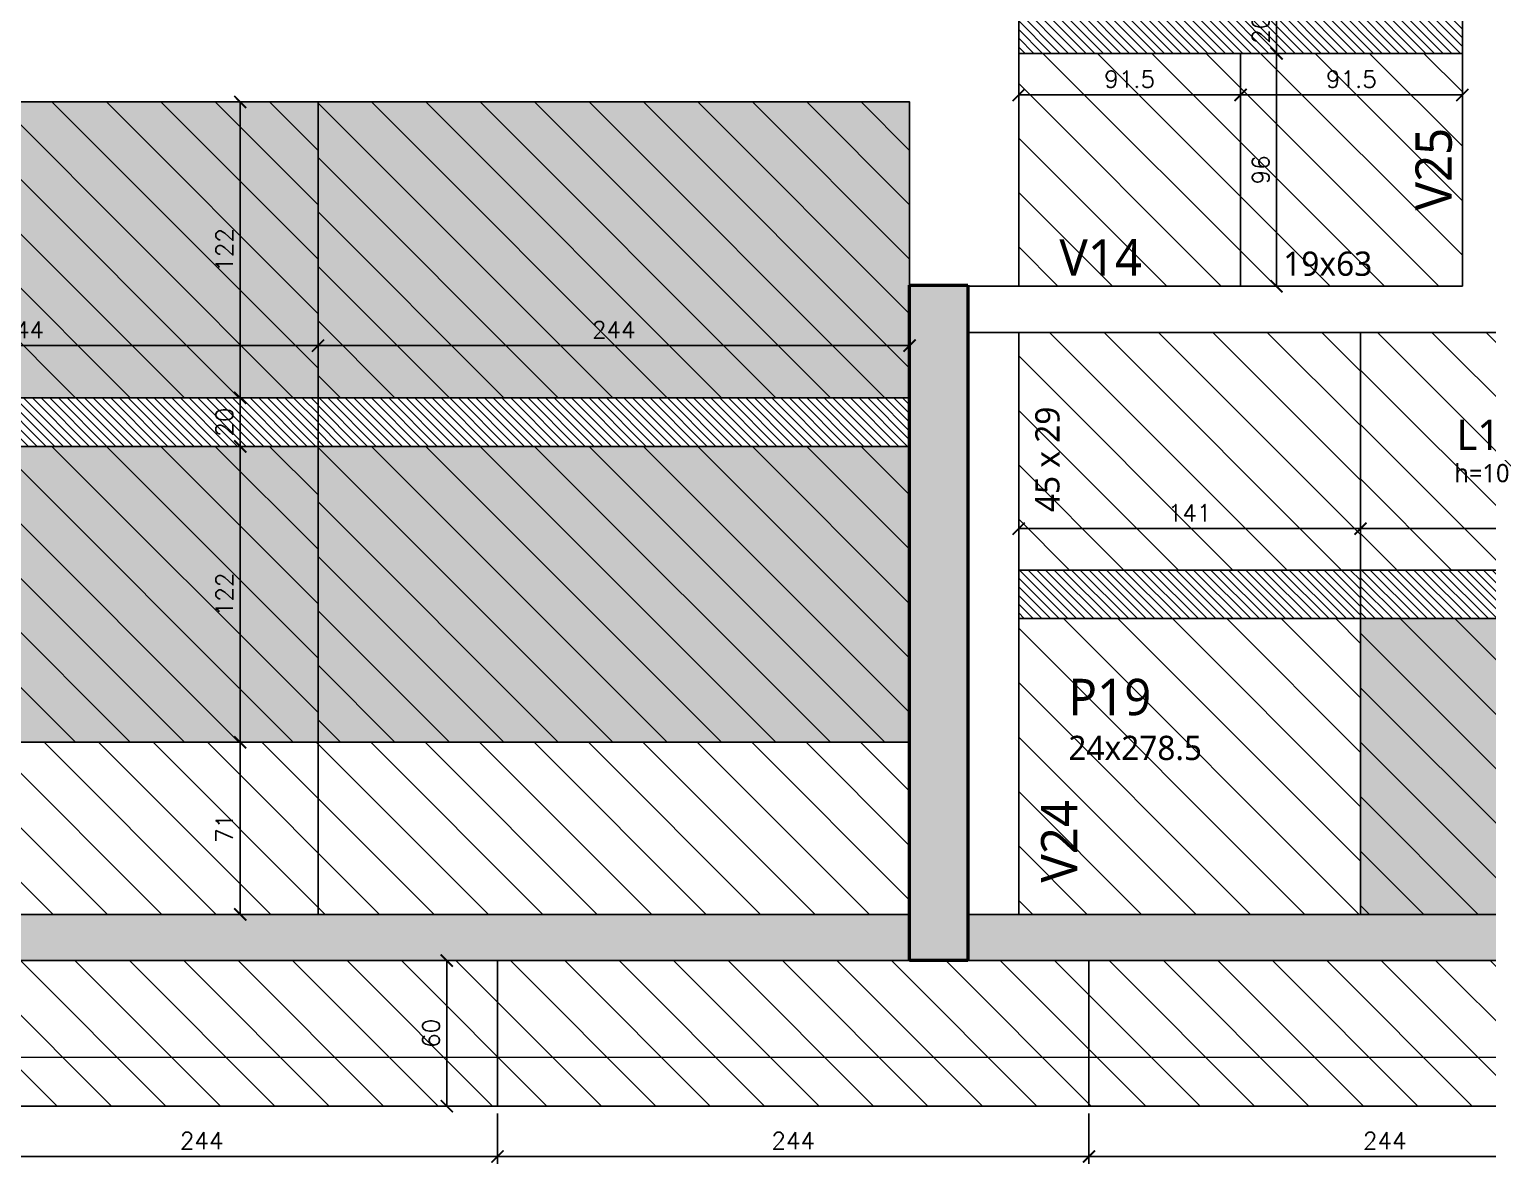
# Model space of a CAD drawing. Extents: x -32107 to -10774, y -8834 to 6017.
# Drawn here: x -30148 to -29546, y -7551 to -7083 of the extents above; entities that cross this region are included whole.
import ezdxf

# ---------------------------------------------------------------- set-up
doc = ezdxf.new("R2010")
doc.units = 0
doc.header["$PDMODE"] = 2
doc.header["$PDSIZE"] = 10
doc.linetypes.add('Traço', pattern=[0.635, 0.3175, -0.3175])
doc.layers.get('0').update_dxf_attribs({"lineweight": 13})
doc.layers.get('Defpoints').update_dxf_attribs({"lineweight": 13})
doc.layers.add('A-DETL', color=7, linetype='Continuous', lineweight=18, true_color=0x00a600)
for name, color, linetype, lineweight in [('A-FLOR', 7, 'Continuous', 18), ('A-FLOR-IDEN', 7, 'Continuous', 9), ('S-BEAM', 7, 'Continuous', 18), ('S-BEAM-IDEN', 7, 'Continuous', 9), ('S-COLS', 7, 'Continuous', 18), ('S-COLS-HDLN', 7, 'Traço', 18), ('S-COLS-IDEN', 7, 'Continuous', 9)]:
    doc.layers.add(name, color=color, linetype=linetype, lineweight=lineweight)
for name, color, linetype in [('Cota', 4, 'Continuous'), ('Faixa Reesc', 8, 'Continuous'), ('Hachura 122x244', 253, 'Continuous'), ('Painéis', 200, 'Continuous'), ('Reaproveitamento', 251, 'Continuous')]:
    doc.layers.add(name, color=color, linetype=linetype)
doc.styles.add('Gadugi', font='gadugi.ttf', dxfattribs={"height": 15})
doc.styles.add('Gadugi_1', font='gadugi.ttf', dxfattribs={"height": 10})
doc.styles.add('Gadugi_3', font='gadugi.ttf', dxfattribs={"height": 7.5})
doc.styles.add('Gadugi_4', font='gadugi.ttf', dxfattribs={"height": 7.5})
doc.styles.add('ROMANS', font='romans.shx')
doc.dimstyles.new('Cota Paínel', dxfattribs={"dimtxt": 7, "dimasz": 5, "dimexe": 3, "dimexo": 3, "dimgap": 3, "dimtad": 1, "dimdec": 1, "dimzin": 12, "dimdsep": 46, "dimtxsty": 'ROMANS', "dimblk": 'ARCHTICK', "dimcen": 0, "dimclrd": 4, "dimclre": 4, "dimclrt": 1, "dimadec": 1, "dimazin": 3, "dimtfac": 1, "dimtdec": 1, "dimtmove": 0, "dimatfit": 3, "dimldrblk": 'OBLIQUE', "dimfxl": 0, "dimtolj": 1, "dimtzin": 12, "dimarcsym": 0})
pattern_1 = [(135, (47.011, -948.851), (-11.22532, -11.22532), [])]

# ---------------------------------------------------------------- blocks, each defined once
blk = doc.blocks.new('_ArchTick')
at = {"color": 0, "linetype": 'ByBlock', "const_width": 0.15}
blk.add_lwpolyline([(-0.5, -0.5), (0.5, 0.5)], dxfattribs=at)
blk = doc.blocks.new('*D85')
at = {"layer": 'Cota', "color": 4, "lineweight": -2, "transparency": 16777216}
for p, q in [((-29610.73, -7073.14), (-29636.34, -7073.14)), ((-29633.34, -7093.14), (-29633.34, -7073.14)), ((-29610.73, -7093.14), (-29636.34, -7093.14))]:
    blk.add_line(p, q, dxfattribs=at)
at = {"layer": 'Defpoints', "color": 0, "transparency": 16777216}
for p in [(-29633.34, -7073.14), (-29607.73, -7073.14), (-29607.73, -7093.14)]:
    blk.add_point(p, dxfattribs=at)
at = {"layer": 'Cota', "color": 4, "lineweight": -2, "transparency": 16777216, "xscale": 5, "yscale": 5, "zscale": 5}
for p, rotation in [((-29633.34, -7073.14), 90), ((-29633.34, -7093.14), 270)]:
    blk.add_blockref('_ArchTick', p, dxfattribs=dict(at, rotation=rotation))
at = {"layer": 'Cota', "color": 1, "transparency": 16777216, "insert": (-29639.84, -7083.14), "char_height": 7, "attachment_point": 5, "rotation": 90, "style": 'ROMANS'}
blk.add_mtext('\\A1;20', dxfattribs=at)
blk = doc.blocks.new('_OBLIQUE')
at = {"color": 0, "linetype": 'ByBlock', "lineweight": -2}
for p, q in [((0, 0), (-1, 0)), ((-0.5, -0.5), (0.5, 0.5))]:
    blk.add_line(p, q, dxfattribs=at)
blk = doc.blocks.new('*D86')
at = {"layer": 'Cota', "color": 4, "lineweight": -2, "transparency": 16777216}
for p, q in [((-29645.21, -7093.14), (-29630.34, -7093.14)), ((-29633.34, -7093.14), (-29633.34, -7189.14)), ((-29645.21, -7189.14), (-29630.34, -7189.14))]:
    blk.add_line(p, q, dxfattribs=at)
at = {"layer": 'Defpoints', "color": 0, "transparency": 16777216}
for p in [(-29648.21, -7093.14), (-29648.21, -7189.14), (-29633.34, -7189.14)]:
    blk.add_point(p, dxfattribs=at)
at = {"layer": 'Cota', "color": 4, "lineweight": -2, "transparency": 16777216, "xscale": 5, "yscale": 5, "zscale": 5}
for p, rotation in [((-29633.34, -7093.14), 90), ((-29633.34, -7189.14), 270)]:
    blk.add_blockref('_ArchTick', p, dxfattribs=dict(at, rotation=rotation))
at = {"layer": 'Cota', "color": 1, "transparency": 16777216, "insert": (-29639.84, -7141.14), "char_height": 7, "attachment_point": 5, "rotation": 90, "style": 'ROMANS'}
blk.add_mtext('\\A1;96', dxfattribs=at)
blk = doc.blocks.new('*D87')
at = {"layer": 'Cota', "color": 4, "lineweight": -2, "transparency": 16777216}
for p, q in [((-29739.71, -7096.14), (-29739.71, -7113.25)), ((-29648.21, -7096.14), (-29648.21, -7113.25)), ((-29739.71, -7110.25), (-29648.21, -7110.25))]:
    blk.add_line(p, q, dxfattribs=at)
at = {"layer": 'Defpoints', "color": 0, "transparency": 16777216}
for p in [(-29739.71, -7093.14), (-29648.21, -7093.14), (-29648.21, -7110.25)]:
    blk.add_point(p, dxfattribs=at)
at = {"layer": 'Cota', "color": 4, "lineweight": -2, "transparency": 16777216, "xscale": 5, "yscale": 5, "zscale": 5, "rotation": 180}
blk.add_blockref('_ArchTick', (-29739.71, -7110.25), dxfattribs=at)
at = {"layer": 'Cota', "color": 4, "lineweight": -2, "transparency": 16777216, "xscale": 5, "yscale": 5, "zscale": 5}
blk.add_blockref('_ArchTick', (-29648.21, -7110.25), dxfattribs=at)
at = {"layer": 'Cota', "color": 1, "transparency": 16777216, "insert": (-29693.96, -7103.75), "char_height": 7, "attachment_point": 5, "style": 'ROMANS'}
blk.add_mtext('\\A1;91.5', dxfattribs=at)
blk = doc.blocks.new('*D88')
at = {"layer": 'Cota', "color": 4, "lineweight": -2, "transparency": 16777216}
for p, q in [((-29648.21, -7096.14), (-29648.21, -7113.25)), ((-29556.71, -7096.14), (-29556.71, -7113.25)), ((-29648.21, -7110.25), (-29556.71, -7110.25))]:
    blk.add_line(p, q, dxfattribs=at)
at = {"layer": 'Defpoints', "color": 0, "transparency": 16777216}
for p in [(-29648.21, -7093.14), (-29556.71, -7093.14), (-29556.71, -7110.25)]:
    blk.add_point(p, dxfattribs=at)
at = {"layer": 'Cota', "color": 4, "lineweight": -2, "transparency": 16777216, "xscale": 5, "yscale": 5, "zscale": 5, "rotation": 180}
blk.add_blockref('_ArchTick', (-29648.21, -7110.25), dxfattribs=at)
at = {"layer": 'Cota', "color": 4, "lineweight": -2, "transparency": 16777216, "xscale": 5, "yscale": 5, "zscale": 5}
blk.add_blockref('_ArchTick', (-29556.71, -7110.25), dxfattribs=at)
at = {"layer": 'Cota', "color": 1, "transparency": 16777216, "insert": (-29602.46, -7103.75), "char_height": 7, "attachment_point": 5, "style": 'ROMANS'}
blk.add_mtext('\\A1;91.5', dxfattribs=at)
blk = doc.blocks.new('122x244')
at = {"layer": 'Hachura 122x244'}
h = blk.add_hatch(color=256, dxfattribs=at)
h.dxf.hatch_style = 2
h.paths.add_polyline_path([(-30259.5, 9300.7), (-30015.5, 9300.7), (-30015.5, 9422.7), (-30259.5, 9422.7)])
at = {"layer": 'Painéis'}
blk.add_lwpolyline([(-30259.5, 9300.7), (-30015.5, 9300.7), (-30015.5, 9422.7), (-30259.5, 9422.7)], close=True, dxfattribs=at)
blk = doc.blocks.new('*D102')
at = {"layer": 'Cota', "color": 4, "lineweight": -2, "transparency": 16777216}
for p, q in [((-30031.71, -7377.14), (-30063.8, -7377.14)), ((-30060.8, -7448.14), (-30060.8, -7377.14)), ((-30031.71, -7448.14), (-30063.8, -7448.14))]:
    blk.add_line(p, q, dxfattribs=at)
at = {"layer": 'Defpoints', "color": 0, "transparency": 16777216}
for p in [(-30060.8, -7377.14), (-30028.71, -7377.14), (-30028.71, -7448.14)]:
    blk.add_point(p, dxfattribs=at)
at = {"layer": 'Cota', "color": 4, "lineweight": -2, "transparency": 16777216, "xscale": 5, "yscale": 5, "zscale": 5}
for p, rotation in [((-30060.8, -7377.14), 90), ((-30060.8, -7448.14), 270)]:
    blk.add_blockref('_ArchTick', p, dxfattribs=dict(at, rotation=rotation))
at = {"layer": 'Cota', "color": 1, "transparency": 16777216, "insert": (-30067.3, -7412.64), "char_height": 7, "attachment_point": 5, "rotation": 90, "style": 'ROMANS'}
blk.add_mtext('\\A1;71', dxfattribs=at)
blk = doc.blocks.new('*D103')
at = {"layer": 'Cota', "color": 4, "lineweight": -2, "transparency": 16777216}
for p, q in [((-30031.71, -7255.14), (-30063.8, -7255.14)), ((-30060.8, -7377.14), (-30060.8, -7255.14)), ((-30031.71, -7377.14), (-30063.8, -7377.14))]:
    blk.add_line(p, q, dxfattribs=at)
at = {"layer": 'Defpoints', "color": 0, "transparency": 16777216}
for p in [(-30060.8, -7255.14), (-30028.71, -7255.14), (-30028.71, -7377.14)]:
    blk.add_point(p, dxfattribs=at)
at = {"layer": 'Cota', "color": 4, "lineweight": -2, "transparency": 16777216, "xscale": 5, "yscale": 5, "zscale": 5}
for p, rotation in [((-30060.8, -7255.14), 90), ((-30060.8, -7377.14), 270)]:
    blk.add_blockref('_ArchTick', p, dxfattribs=dict(at, rotation=rotation))
at = {"layer": 'Cota', "color": 1, "transparency": 16777216, "insert": (-30067.3, -7316.14), "char_height": 7, "attachment_point": 5, "rotation": 90, "style": 'ROMANS'}
blk.add_mtext('\\A1;122', dxfattribs=at)
blk = doc.blocks.new('*D104')
at = {"layer": 'Cota', "color": 4, "lineweight": -2, "transparency": 16777216}
for p, q in [((-30031.71, -7235.14), (-30063.8, -7235.14)), ((-30060.8, -7255.14), (-30060.8, -7235.14)), ((-30031.71, -7255.14), (-30063.8, -7255.14))]:
    blk.add_line(p, q, dxfattribs=at)
at = {"layer": 'Defpoints', "color": 0, "transparency": 16777216}
for p in [(-30060.8, -7235.14), (-30028.71, -7235.14), (-30028.71, -7255.14)]:
    blk.add_point(p, dxfattribs=at)
at = {"layer": 'Cota', "color": 4, "lineweight": -2, "transparency": 16777216, "xscale": 5, "yscale": 5, "zscale": 5}
for p, rotation in [((-30060.8, -7235.14), 90), ((-30060.8, -7255.14), 270)]:
    blk.add_blockref('_ArchTick', p, dxfattribs=dict(at, rotation=rotation))
at = {"layer": 'Cota', "color": 1, "transparency": 16777216, "insert": (-30067.3, -7245.14), "char_height": 7, "attachment_point": 5, "rotation": 90, "style": 'ROMANS'}
blk.add_mtext('\\A1;20', dxfattribs=at)
blk = doc.blocks.new('*D105')
at = {"layer": 'Cota', "color": 4, "lineweight": -2, "transparency": 16777216}
for p, q in [((-30031.71, -7113.14), (-30063.8, -7113.14)), ((-30060.8, -7235.14), (-30060.8, -7113.14)), ((-30031.71, -7235.14), (-30063.8, -7235.14))]:
    blk.add_line(p, q, dxfattribs=at)
at = {"layer": 'Defpoints', "color": 0, "transparency": 16777216}
for p in [(-30060.8, -7113.14), (-30028.71, -7113.14), (-30028.71, -7235.14)]:
    blk.add_point(p, dxfattribs=at)
at = {"layer": 'Cota', "color": 4, "lineweight": -2, "transparency": 16777216, "xscale": 5, "yscale": 5, "zscale": 5}
for p, rotation in [((-30060.8, -7113.14), 90), ((-30060.8, -7235.14), 270)]:
    blk.add_blockref('_ArchTick', p, dxfattribs=dict(at, rotation=rotation))
at = {"layer": 'Cota', "color": 1, "transparency": 16777216, "insert": (-30067.3, -7174.14), "char_height": 7, "attachment_point": 5, "rotation": 90, "style": 'ROMANS'}
blk.add_mtext('\\A1;122', dxfattribs=at)
blk = doc.blocks.new('*D107')
at = {"layer": 'Cota', "color": 4, "lineweight": -2, "transparency": 16777216}
for p, q in [((-30272.71, -7232.14), (-30272.71, -7210.59)), ((-30272.71, -7213.59), (-30028.71, -7213.59)), ((-30028.71, -7232.14), (-30028.71, -7210.59))]:
    blk.add_line(p, q, dxfattribs=at)
at = {"layer": 'Defpoints', "color": 0, "transparency": 16777216}
for p in [(-30028.71, -7213.59), (-30272.71, -7235.14), (-30028.71, -7235.14)]:
    blk.add_point(p, dxfattribs=at)
at = {"layer": 'Cota', "color": 4, "lineweight": -2, "transparency": 16777216, "xscale": 5, "yscale": 5, "zscale": 5, "rotation": 180}
blk.add_blockref('_ArchTick', (-30272.71, -7213.59), dxfattribs=at)
at = {"layer": 'Cota', "color": 4, "lineweight": -2, "transparency": 16777216, "xscale": 5, "yscale": 5, "zscale": 5}
blk.add_blockref('_ArchTick', (-30028.71, -7213.59), dxfattribs=at)
at = {"layer": 'Cota', "color": 1, "transparency": 16777216, "insert": (-30150.71, -7207.09), "char_height": 7, "attachment_point": 5, "style": 'ROMANS'}
blk.add_mtext('\\A1;244', dxfattribs=at)
blk = doc.blocks.new('*D108')
at = {"layer": 'Cota', "color": 4, "lineweight": -2, "transparency": 16777216}
for p, q in [((-30028.71, -7232.14), (-30028.71, -7210.59)), ((-30028.71, -7213.59), (-29784.71, -7213.59)), ((-29784.71, -7232.14), (-29784.71, -7210.59))]:
    blk.add_line(p, q, dxfattribs=at)
at = {"layer": 'Defpoints', "color": 0, "transparency": 16777216}
for p in [(-29784.71, -7213.59), (-30028.71, -7235.14), (-29784.71, -7235.14)]:
    blk.add_point(p, dxfattribs=at)
at = {"layer": 'Cota', "color": 4, "lineweight": -2, "transparency": 16777216, "xscale": 5, "yscale": 5, "zscale": 5, "rotation": 180}
blk.add_blockref('_ArchTick', (-30028.71, -7213.59), dxfattribs=at)
at = {"layer": 'Cota', "color": 4, "lineweight": -2, "transparency": 16777216, "xscale": 5, "yscale": 5, "zscale": 5}
blk.add_blockref('_ArchTick', (-29784.71, -7213.59), dxfattribs=at)
at = {"layer": 'Cota', "color": 1, "transparency": 16777216, "insert": (-29906.71, -7207.09), "char_height": 7, "attachment_point": 5, "style": 'ROMANS'}
blk.add_mtext('\\A1;244', dxfattribs=at)
blk = doc.blocks.new('*D118')
at = {"layer": 'Cota', "color": 4, "lineweight": -2, "transparency": 16777216}
for p, q in [((-29598.71, -7303.14), (-29598.71, -7286.06)), ((-29354.71, -7289.06), (-29598.71, -7289.06)), ((-29354.71, -7303.14), (-29354.71, -7286.06))]:
    blk.add_line(p, q, dxfattribs=at)
at = {"layer": 'Defpoints', "color": 0, "transparency": 16777216}
for p in [(-29598.71, -7289.06), (-29598.71, -7306.14), (-29354.71, -7306.14)]:
    blk.add_point(p, dxfattribs=at)
at = {"layer": 'Cota', "color": 4, "lineweight": -2, "transparency": 16777216, "xscale": 5, "yscale": 5, "zscale": 5, "rotation": 180}
blk.add_blockref('_ArchTick', (-29598.71, -7289.06), dxfattribs=at)
at = {"layer": 'Cota', "color": 4, "lineweight": -2, "transparency": 16777216, "xscale": 5, "yscale": 5, "zscale": 5}
blk.add_blockref('_ArchTick', (-29354.71, -7289.06), dxfattribs=at)
at = {"layer": 'Cota', "color": 1, "transparency": 16777216, "insert": (-29476.71, -7282.56), "char_height": 7, "attachment_point": 5, "style": 'ROMANS'}
blk.add_mtext('\\A1;244', dxfattribs=at)
blk = doc.blocks.new('*D119')
at = {"layer": 'Cota', "color": 4, "lineweight": -2, "transparency": 16777216}
for p, q in [((-29739.71, -7303.14), (-29739.71, -7286.06)), ((-29598.71, -7289.06), (-29739.71, -7289.06)), ((-29598.71, -7303.14), (-29598.71, -7286.06))]:
    blk.add_line(p, q, dxfattribs=at)
at = {"layer": 'Defpoints', "color": 0, "transparency": 16777216}
for p in [(-29739.71, -7289.06), (-29739.71, -7306.14), (-29598.71, -7306.14)]:
    blk.add_point(p, dxfattribs=at)
at = {"layer": 'Cota', "color": 4, "lineweight": -2, "transparency": 16777216, "xscale": 5, "yscale": 5, "zscale": 5, "rotation": 180}
blk.add_blockref('_ArchTick', (-29739.71, -7289.06), dxfattribs=at)
at = {"layer": 'Cota', "color": 4, "lineweight": -2, "transparency": 16777216, "xscale": 5, "yscale": 5, "zscale": 5}
blk.add_blockref('_ArchTick', (-29598.71, -7289.06), dxfattribs=at)
at = {"layer": 'Cota', "color": 1, "transparency": 16777216, "insert": (-29669.21, -7282.56), "char_height": 7, "attachment_point": 5, "style": 'ROMANS'}
blk.add_mtext('\\A1;141', dxfattribs=at)
blk = doc.blocks.new('*D145')
at = {"layer": 'Cota', "color": 4, "lineweight": -2, "transparency": 16777216}
for p, q in [((-30198.71, -7530.14), (-30198.71, -7550.92)), ((-29954.71, -7530.14), (-29954.71, -7550.92)), ((-30198.71, -7547.92), (-29954.71, -7547.92))]:
    blk.add_line(p, q, dxfattribs=at)
at = {"layer": 'Defpoints', "color": 0, "transparency": 16777216}
for p in [(-30198.71, -7527.14), (-29954.71, -7527.14), (-29954.71, -7547.92)]:
    blk.add_point(p, dxfattribs=at)
at = {"layer": 'Cota', "color": 4, "lineweight": -2, "transparency": 16777216, "xscale": 5, "yscale": 5, "zscale": 5, "rotation": 180}
blk.add_blockref('_ArchTick', (-30198.71, -7547.92), dxfattribs=at)
at = {"layer": 'Cota', "color": 4, "lineweight": -2, "transparency": 16777216, "xscale": 5, "yscale": 5, "zscale": 5}
blk.add_blockref('_ArchTick', (-29954.71, -7547.92), dxfattribs=at)
at = {"layer": 'Cota', "color": 1, "transparency": 16777216, "insert": (-30076.71, -7541.42), "char_height": 7, "attachment_point": 5, "style": 'ROMANS'}
blk.add_mtext('\\A1;244', dxfattribs=at)
blk = doc.blocks.new('*D146')
at = {"layer": 'Cota', "color": 4, "lineweight": -2, "transparency": 16777216}
for p, q in [((-29954.71, -7530.14), (-29954.71, -7550.92)), ((-29710.71, -7530.14), (-29710.71, -7550.92)), ((-29954.71, -7547.92), (-29710.71, -7547.92))]:
    blk.add_line(p, q, dxfattribs=at)
at = {"layer": 'Defpoints', "color": 0, "transparency": 16777216}
for p in [(-29954.71, -7527.14), (-29710.71, -7527.14), (-29710.71, -7547.92)]:
    blk.add_point(p, dxfattribs=at)
at = {"layer": 'Cota', "color": 4, "lineweight": -2, "transparency": 16777216, "xscale": 5, "yscale": 5, "zscale": 5, "rotation": 180}
blk.add_blockref('_ArchTick', (-29954.71, -7547.92), dxfattribs=at)
at = {"layer": 'Cota', "color": 4, "lineweight": -2, "transparency": 16777216, "xscale": 5, "yscale": 5, "zscale": 5}
blk.add_blockref('_ArchTick', (-29710.71, -7547.92), dxfattribs=at)
at = {"layer": 'Cota', "color": 1, "transparency": 16777216, "insert": (-29832.71, -7541.42), "char_height": 7, "attachment_point": 5, "style": 'ROMANS'}
blk.add_mtext('\\A1;244', dxfattribs=at)
blk = doc.blocks.new('*D147')
at = {"layer": 'Cota', "color": 4, "lineweight": -2, "transparency": 16777216}
for p, q in [((-29466.71, -7530.14), (-29466.71, -7550.92)), ((-29710.71, -7533.14), (-29710.71, -7550.92)), ((-29710.71, -7547.92), (-29466.71, -7547.92))]:
    blk.add_line(p, q, dxfattribs=at)
at = {"layer": 'Defpoints', "color": 0, "transparency": 16777216}
for p in [(-29710.71, -7530.14), (-29466.71, -7527.14), (-29466.71, -7547.92)]:
    blk.add_point(p, dxfattribs=at)
at = {"layer": 'Cota', "color": 4, "lineweight": -2, "transparency": 16777216, "xscale": 5, "yscale": 5, "zscale": 5, "rotation": 180}
blk.add_blockref('_ArchTick', (-29710.71, -7547.92), dxfattribs=at)
at = {"layer": 'Cota', "color": 4, "lineweight": -2, "transparency": 16777216, "xscale": 5, "yscale": 5, "zscale": 5}
blk.add_blockref('_ArchTick', (-29466.71, -7547.92), dxfattribs=at)
at = {"layer": 'Cota', "color": 1, "transparency": 16777216, "insert": (-29588.71, -7541.42), "char_height": 7, "attachment_point": 5, "style": 'ROMANS'}
blk.add_mtext('\\A1;244', dxfattribs=at)
blk = doc.blocks.new('*D153')
at = {"layer": 'Cota', "color": 4, "lineweight": -2, "transparency": 16777216}
for p, q in [((-29957.71, -7467.14), (-29978.6, -7467.14)), ((-29975.6, -7467.14), (-29975.6, -7527.14)), ((-29957.71, -7527.14), (-29978.6, -7527.14))]:
    blk.add_line(p, q, dxfattribs=at)
at = {"layer": 'Defpoints', "color": 0, "transparency": 16777216}
for p in [(-29954.71, -7467.14), (-29975.6, -7527.14), (-29954.71, -7527.14)]:
    blk.add_point(p, dxfattribs=at)
at = {"layer": 'Cota', "color": 4, "lineweight": -2, "transparency": 16777216, "xscale": 5, "yscale": 5, "zscale": 5}
for p, rotation in [((-29975.6, -7467.14), 90), ((-29975.6, -7527.14), 270)]:
    blk.add_blockref('_ArchTick', p, dxfattribs=dict(at, rotation=rotation))
at = {"layer": 'Cota', "color": 1, "transparency": 16777216, "insert": (-29982.1, -7497.14), "char_height": 7, "attachment_point": 5, "rotation": 90, "style": 'ROMANS'}
blk.add_mtext('\\A1;60', dxfattribs=at)

msp = doc.modelspace()

# ---------------------------------------------------------------- hatches: boundary and pattern name
at = {"layer": 'Faixa Reesc'}
h = msp.add_hatch(dxfattribs=at)
h.set_pattern_fill('ANSI31', color=256, scale=0.8, angle=90)
h.set_pattern_definition([(135, (-404.2805, -5523.069), (-1.79605122, -1.79605122), [])])
h.paths.add_polyline_path([(-29556.71, -7093.14), (-29556.71, -7073.14), (-29739.71, -7073.14), (-29739.71, -7093.14)])
h = msp.add_hatch(dxfattribs=at)
h.set_pattern_fill('ANSI31', color=256, scale=0.8, angle=90)
h.set_pattern_definition([(135, (476.8505, -10928.5464), (-1.79605122, -1.79605122), [])])
h.paths.add_polyline_path([(-30028.71, -7235.14), (-30272.71, -7235.14), (-30272.71, -7255.14), (-30028.71, -7255.14)])
h = msp.add_hatch(dxfattribs=at)
h.set_pattern_fill('ANSI31', color=256, scale=0.8, angle=90)
h.set_pattern_definition([(135, (720.8505, -10928.5464), (-1.79605122, -1.79605122), [])])
h.paths.add_polyline_path([(-29784.71, -7235.14), (-30028.71, -7235.14), (-30028.71, -7255.14), (-29784.71, -7255.14)])
h = msp.add_hatch(dxfattribs=at)
h.set_pattern_fill('ANSI31', color=256, scale=0.8, angle=90)
h.set_pattern_definition([(135, (47.0113, -948.8514), (-1.79605122, -1.79605122), [])])
h.paths.add_polyline_path([(-29598.71, -7306.14), (-29739.71, -7306.14), (-29739.71, -7326.14), (-29598.71, -7326.14)])
h = msp.add_hatch(dxfattribs=at)
h.set_pattern_fill('ANSI31', color=256, scale=0.8, angle=90)
h.set_pattern_definition([(135, (1150.8504, -10999.5464), (-1.79605122, -1.79605122), [])])
h.paths.add_polyline_path([(-29354.71, -7306.14), (-29598.71, -7306.14), (-29598.71, -7326.14), (-29354.71, -7326.14)])
at = {"layer": 'Reaproveitamento'}
h = msp.add_hatch(dxfattribs=at)
h.set_pattern_fill('ANSI31', color=256, scale=5, angle=90)
h.set_pattern_definition(pattern_1)
h.paths.add_polyline_path([(-29556.71, -7093.14), (-29648.21, -7093.14), (-29648.21, -7189.14), (-29556.71, -7189.14)])
h.paths.add_polyline_path([(-29648.21, -7093.14), (-29739.71, -7093.14), (-29739.71, -7189.14), (-29648.21, -7189.14)])
h.paths.add_polyline_path([(-29634.59, -7148.56), (-29634.59, -7133.72), (-29645.09, -7133.72), (-29645.09, -7148.56)], flags=24)
h.paths.add_polyline_path([(-29614.87, -7109), (-29590.04, -7109), (-29590.04, -7098.5), (-29614.87, -7098.5)], flags=24)
h.paths.add_polyline_path([(-29551.93, -7161.8), (-29551.93, -7117.9), (-29587.92, -7117.9), (-29587.92, -7161.8)], flags=9)
h.paths.add_polyline_path([(-29634.67, -7190.91), (-29592.32, -7190.91), (-29592.32, -7166.91), (-29634.67, -7166.91)], flags=9)
h.paths.add_polyline_path([(-29706.37, -7109), (-29681.54, -7109), (-29681.54, -7098.5), (-29706.37, -7098.5)], flags=24)
h.paths.add_polyline_path([(-29726.87, -7193.92), (-29682.97, -7193.92), (-29682.97, -7157.92), (-29726.87, -7157.92)], flags=9)
h = msp.add_hatch(dxfattribs=at)
h.set_pattern_fill('ANSI31', color=256, scale=5, angle=90)
h.set_pattern_definition([(135, (-223.991, -10827.737), (-11.22532, -11.22532), [])])
h.paths.add_polyline_path([(-30028.71, -7235.14), (-30272.71, -7235.14), (-30272.71, -7113.14), (-30028.71, -7113.14)])
h = msp.add_hatch(dxfattribs=at)
h.set_pattern_fill('ANSI31', color=256, scale=5, angle=90)
h.set_pattern_definition([(135, (20.009, -10827.737), (-11.22532, -11.22532), [])])
h.paths.add_polyline_path([(-29784.71, -7235.14), (-30028.71, -7235.14), (-30028.71, -7113.14), (-29784.71, -7113.14)])
h = msp.add_hatch(dxfattribs=at)
h.set_pattern_fill('ANSI31', color=256, scale=5, angle=90)
h.set_pattern_definition(pattern_1)
h.paths.add_polyline_path([(-29598.71, -7208.14), (-29739.71, -7208.14), (-29739.71, -7306.14), (-29598.71, -7306.14)])
h.paths.add_polyline_path([(-29598.71, -7326.14), (-29739.71, -7326.14), (-29739.71, -7448.14), (-29598.71, -7448.14)])
h.paths.add_polyline_path([(-29678.46, -7287.81), (-29659.96, -7287.81), (-29659.96, -7277.31), (-29678.46, -7277.31)], flags=24)
h.paths.add_polyline_path([(-29716.78, -7284.82), (-29716.78, -7234.65), (-29740.78, -7234.65), (-29740.78, -7284.82)], flags=9)
h.paths.add_polyline_path([(-29722.46, -7390.54), (-29661.62, -7390.54), (-29661.62, -7366.54), (-29722.46, -7366.54)], flags=24)
h.paths.add_polyline_path([(-29724.92, -7375.09), (-29682.33, -7375.09), (-29682.33, -7339.09), (-29724.92, -7339.09)], flags=24)
h.paths.add_polyline_path([(-29706.36, -7438.93), (-29706.36, -7395.03), (-29742.35, -7395.03), (-29742.35, -7438.93)], flags=9)
h = msp.add_hatch(dxfattribs=at)
h.set_pattern_fill('ANSI31', color=256, scale=5, angle=90)
h.set_pattern_definition([(135, (-736.65, -10245.046), (-11.22532, -11.22532), [])])
h.paths.add_polyline_path([(-29598.71, -7306.14), (-29354.71, -7306.14), (-29354.71, -7208.14), (-29598.71, -7208.14)])
h = msp.add_hatch(dxfattribs=at)
h.set_pattern_fill('ANSI31', color=256, scale=5, angle=90)
h.set_pattern_definition([(135, (-223.991, -10969.737), (-11.22532, -11.22532), [])])
h.paths.add_polyline_path([(-30028.71, -7377.14), (-30272.71, -7377.14), (-30272.71, -7255.14), (-30028.71, -7255.14)])
h = msp.add_hatch(dxfattribs=at)
h.set_pattern_fill('ANSI31', color=256, scale=5, angle=90)
h.set_pattern_definition([(135, (20.009, -10969.737), (-11.22532, -11.22532), [])])
h.paths.add_polyline_path([(-29784.71, -7377.14), (-30028.71, -7377.14), (-30028.71, -7255.14), (-29784.71, -7255.14)])
h = msp.add_hatch(dxfattribs=at)
h.set_pattern_fill('ANSI31', color=256, scale=5, angle=90)
h.set_pattern_definition([(135, (242.35, -11040.737), (-11.22532, -11.22532), [])])
h.paths.add_polyline_path([(-29598.71, -7448.14), (-29354.71, -7448.14), (-29354.71, -7326.14), (-29598.71, -7326.14)])
h = msp.add_hatch(dxfattribs=at)
h.set_pattern_fill('ANSI31', color=256, scale=5, angle=90)
h.set_pattern_definition(pattern_1)
h.paths.add_polyline_path([(-29784.71, -7377.14), (-30028.71, -7377.14), (-30028.71, -7448.14), (-29784.71, -7448.14)])
h.paths.add_polyline_path([(-30028.71, -7377.14), (-30272.71, -7377.14), (-30272.71, -7448.14), (-30028.71, -7448.14)])
h.paths.add_polyline_path([(-30272.71, -7377.14), (-30406.66, -7377.14, -0.083444), (-30410.71, -7386.22), (-30410.71, -7448.14), (-30346.62, -7448.14), (-30346.62, -7410.93), (-30336.62, -7410.93), (-30336.62, -7448.14), (-30272.71, -7448.14)])
h.paths.add_polyline_path([(-30460.71, -7386.22, -0.083444), (-30464.76, -7377.14), (-30516.71, -7377.14), (-30516.71, -7448.14), (-30460.71, -7448.14)])
h.paths.add_polyline_path([(-30516.71, -7377.14), (-30667.71, -7377.14), (-30667.71, -7448.14), (-30516.71, -7448.14)])
h.paths.add_polyline_path([(-30651.08, -7452.92), (-30607.18, -7452.92), (-30607.18, -7416.92), (-30651.08, -7416.92)], flags=9)
h.paths.add_polyline_path([(-30587.53, -7449.91), (-30545.18, -7449.91), (-30545.18, -7425.91), (-30587.53, -7425.91)], flags=9)
h = msp.add_hatch(dxfattribs=at)
h.set_pattern_fill('ANSI31', color=256, scale=5, angle=90)
h.set_pattern_definition([(135, (-1310.65, -9659.046), (-11.22532, -11.22532), [])])
h.paths.add_polyline_path([(-28407.71, -7527.14), (-28407.71, -7467.14), (-30686.71, -7467.14), (-30686.71, -7527.14)])
at = {"layer": 'S-BEAM', "true_color": 0xccffcc}
for points in [[(-30667.71, -7467.14), (-29784.71, -7467.14), (-29784.71, -7448.14), (-30667.71, -7448.14)], [(-29487.51, -7467.14), (-29333.71, -7467.14), (-29333.71, -7448.14), (-29760.71, -7448.14), (-29760.71, -7467.14)]]:
    msp.add_hatch(color=254, dxfattribs=at).paths.add_polyline_path(points, flags=0)
at = {"layer": 'S-COLS', "true_color": 0x808080}
msp.add_hatch(color=8, dxfattribs=at).paths.add_polyline_path([(-29760.71, -7467.14), (-29760.71, -7188.64), (-29784.71, -7188.64), (-29784.71, -7467.14)], flags=0)

# ---------------------------------------------------------------- linework, layer by layer
at = {"layer": 'A-DETL'}
msp.add_line((-28407.71, -7467.14), (-30686.71, -7467.14), dxfattribs=at)
at = {"layer": 'A-FLOR'}
msp.add_line((-28367.71, -7507.14), (-30726.71, -7507.14), dxfattribs=at)
at = {"layer": 'Painéis'}
for p, q in [((-29954.71, -7467.14), (-29954.71, -7527.14)), ((-29710.71, -7467.14), (-29710.71, -7527.14)), ((-30686.71, -7527.14), (-28407.67, -7527.14))]:
    msp.add_line(p, q, dxfattribs=at)
for points in [[(-29556.71, -7073.14), (-29739.71, -7073.14), (-29739.71, -7093.14), (-29556.71, -7093.14)], [(-29648.21, -7189.14), (-29739.71, -7189.14), (-29739.71, -7093.14), (-29648.21, -7093.14)], [(-29556.71, -7189.14), (-29648.21, -7189.14), (-29648.21, -7093.14), (-29556.71, -7093.14)], [(-29739.71, -7306.14), (-29598.71, -7306.14), (-29598.71, -7208.14), (-29739.71, -7208.14)], [(-29598.71, -7306.14), (-29354.71, -7306.14), (-29354.71, -7208.14), (-29598.71, -7208.14)], [(-30272.71, -7255.14), (-30028.71, -7255.14), (-30028.71, -7235.14), (-30272.71, -7235.14)], [(-30028.71, -7255.14), (-29784.71, -7255.14), (-29784.71, -7235.14), (-30028.71, -7235.14)], [(-29598.71, -7326.14), (-29739.71, -7326.14), (-29739.71, -7306.14), (-29598.71, -7306.14)], [(-29598.71, -7326.14), (-29354.71, -7326.14), (-29354.71, -7306.14), (-29598.71, -7306.14)], [(-29598.71, -7326.14), (-29739.71, -7326.14), (-29739.71, -7448.14), (-29598.71, -7448.14)], [(-30272.71, -7377.14), (-30028.71, -7377.14), (-30028.71, -7448.14), (-30272.71, -7448.14)], [(-30028.71, -7377.14), (-29784.71, -7377.14), (-29784.71, -7448.14), (-30028.71, -7448.14)]]:
    msp.add_lwpolyline(points, close=True, dxfattribs=at)
at = {"layer": 'S-BEAM', "lineweight": 25}
for p, q in [((-29556.71, -7189.14), (-29556.71, -6511.64)), ((-29739.71, -7189.14), (-29739.71, -7073.14)), ((-30526.71, -7113.14), (-29784.71, -7113.14)), ((-29784.71, -7188.64), (-29784.71, -7113.14)), ((-29760.71, -7189.14), (-29556.71, -7189.14)), ((-29760.71, -7208.14), (-29333.71, -7208.14)), ((-29739.71, -7448.14), (-29739.71, -7208.14)), ((-30667.71, -7448.14), (-29784.71, -7448.14)), ((-29760.71, -7448.14), (-29333.71, -7448.14)), ((-30667.71, -7467.14), (-29784.71, -7467.14)), ((-29760.71, -7467.14), (-29333.71, -7467.14))]:
    msp.add_line(p, q, dxfattribs=at)
at = {"layer": 'S-COLS', "lineweight": 50}
for p, q in [((-29784.71, -7467.14), (-29784.71, -7188.64)), ((-29784.71, -7188.64), (-29760.71, -7188.64)), ((-29760.71, -7188.64), (-29760.71, -7467.14)), ((-29760.71, -7467.14), (-29784.71, -7467.14))]:
    msp.add_line(p, q, dxfattribs=at)
at = {"layer": 'S-COLS-HDLN'}
msp.add_line((-29784.71, -7189.14), (-29760.71, -7189.14), dxfattribs=at)

# ---------------------------------------------------------------- block references
at = {"layer": 'Reaproveitamento', "xscale": -1}
for p in [(-60288.2, -16535.84), (-60044.2, -16535.84), (-60288.2, -16677.84), (-60044.2, -16677.84)]:
    msp.add_blockref('122x244', p, dxfattribs=at)
at = {"layer": 'Reaproveitamento'}
msp.add_blockref('122x244', (660.79, -16748.84), dxfattribs=at)

# ---------------------------------------------------------------- texts
at = {"layer": 'A-FLOR-IDEN', "attachment_point": 1}
for s, insert, char_height, width, style in [('L16', (-29559.07, -7244.12), 12.5, 33.27, 'Gadugi_4'), ('h=10', (-29560.06, -7262.41), 7.5, 29.6624, 'Gadugi_3')]:
    msp.add_mtext(s, dxfattribs=dict(at, insert=insert, char_height=char_height, width=width, style=style))
at = {"layer": 'S-BEAM-IDEN', "attachment_point": 1, "rotation": 90}
for s, insert, char_height, width, style in [('V25', (-29576.06, -7157.86), 15, 44.0928, 'Gadugi'), ('45 x 29', (-29732.87, -7282.22), 10, 54.5147, 'Gadugi_1'), ('V24', (-29730.49, -7435), 15, 44.0928, 'Gadugi')]:
    msp.add_mtext(s, dxfattribs=dict(at, insert=insert, char_height=char_height, width=width, style=style))
at = {"layer": 'S-BEAM-IDEN', "attachment_point": 1}
for s, insert, char_height, width, style in [('V14', (-29722.93, -7169.79), 15, 44.0928, 'Gadugi'), ('19x63', (-29630.58, -7174.82), 10, 44.8945, 'Gadugi_1')]:
    msp.add_mtext(s, dxfattribs=dict(at, insert=insert, char_height=char_height, width=width, style=style))
at = {"layer": 'S-COLS-IDEN', "attachment_point": 1}
for s, insert, char_height, width, style in [('P19', (-29719.2, -7350.96), 15, 42.4894, 'Gadugi'), ('24x278.5', (-29719.2, -7374.45), 10, 66.9409, 'Gadugi_1')]:
    msp.add_mtext(s, dxfattribs=dict(at, insert=insert, char_height=char_height, width=width, style=style))

# ---------------------------------------------------------------- dimensions: what is measured, and where the dimension line sits
at = {"layer": 'Cota'}
for base, p1, p2, override, picture, middle in [((-29633.34, -7073.14), (-29607.73, -7093.14), (-29607.73, -7073.14), {"dimarcsym": 2}, '*D85', (-29639.84, -7083.14)), ((-29633.34, -7189.14), (-29648.21, -7093.14), (-29648.21, -7189.14), {"dimarcsym": 2}, '*D86', (-29639.84, -7141.14)), ((-30060.8, -7113.14), (-30028.71, -7235.14), (-30028.71, -7113.14), {"dimtmove": 1, "dimarcsym": 2}, '*D105', (-30067.3, -7174.14)), ((-30060.8, -7235.14), (-30028.71, -7255.14), (-30028.71, -7235.14), {"dimtmove": 1, "dimarcsym": 2}, '*D104', (-30067.3, -7245.14)), ((-30060.8, -7255.14), (-30028.71, -7377.14), (-30028.71, -7255.14), {"dimtmove": 1, "dimarcsym": 2}, '*D103', (-30067.3, -7316.14)), ((-30060.8, -7377.14), (-30028.71, -7448.14), (-30028.71, -7377.14), {"dimarcsym": 2}, '*D102', (-30067.3, -7412.64)), ((-29975.6, -7527.14), (-29954.71, -7467.14), (-29954.71, -7527.14), {"dimarcsym": 2}, '*D153', (-29982.1, -7497.14))]:
    dim = msp.add_linear_dim(base=base, p1=p1, p2=p2, angle=90, dimstyle='Cota Paínel', override=override, dxfattribs=at)
    dim.commit()
    dim.dimension.update_dxf_attribs({"geometry": picture, "text_midpoint": middle})
for base, p1, p2, override, picture, middle in [((-29648.21, -7110.25), (-29739.71, -7093.14), (-29648.21, -7093.14), {"dimarcsym": 2}, '*D87', (-29693.96, -7103.75)), ((-29556.71, -7110.25), (-29648.21, -7093.14), (-29556.71, -7093.14), {"dimtmove": 1, "dimarcsym": 2}, '*D88', (-29602.46, -7103.75)), ((-30028.71, -7213.59), (-30272.71, -7235.14), (-30028.71, -7235.14), {"dimtmove": 1, "dimarcsym": 2}, '*D107', (-30150.71, -7207.09)), ((-29784.71, -7213.59), (-30028.71, -7235.14), (-29784.71, -7235.14), {"dimtmove": 1, "dimarcsym": 2}, '*D108', (-29906.71, -7207.09)), ((-29739.71, -7289.06), (-29598.71, -7306.14), (-29739.71, -7306.14), {"dimtmove": 1, "dimarcsym": 2}, '*D119', (-29669.21, -7282.56)), ((-29598.71, -7289.06), (-29354.71, -7306.14), (-29598.71, -7306.14), {"dimarcsym": 2}, '*D118', (-29476.71, -7282.56)), ((-29466.71, -7547.92), (-29710.71, -7530.14), (-29466.71, -7527.14), {"dimarcsym": 2}, '*D147', (-29588.71, -7541.42))]:
    dim = msp.add_linear_dim(base=base, p1=p1, p2=p2, dimstyle='Cota Paínel', override=override, dxfattribs=at)
    dim.commit()
    dim.dimension.update_dxf_attribs({"geometry": picture, "text_midpoint": middle})
for base, p1, p2, picture, middle in [((-29954.71, -7547.92), (-30198.71, -7527.14), (-29954.71, -7527.14), '*D145', (-30076.71, -7541.42)), ((-29710.71, -7547.92), (-29954.71, -7527.14), (-29710.71, -7527.14), '*D146', (-29832.71, -7541.42))]:
    dim = msp.add_linear_dim(base=base, p1=p1, p2=p2, dimstyle='Cota Paínel', dxfattribs=at)
    dim.commit()
    dim.dimension.update_dxf_attribs({"geometry": picture, "text_midpoint": middle})

doc.saveas('drawing.dxf')
